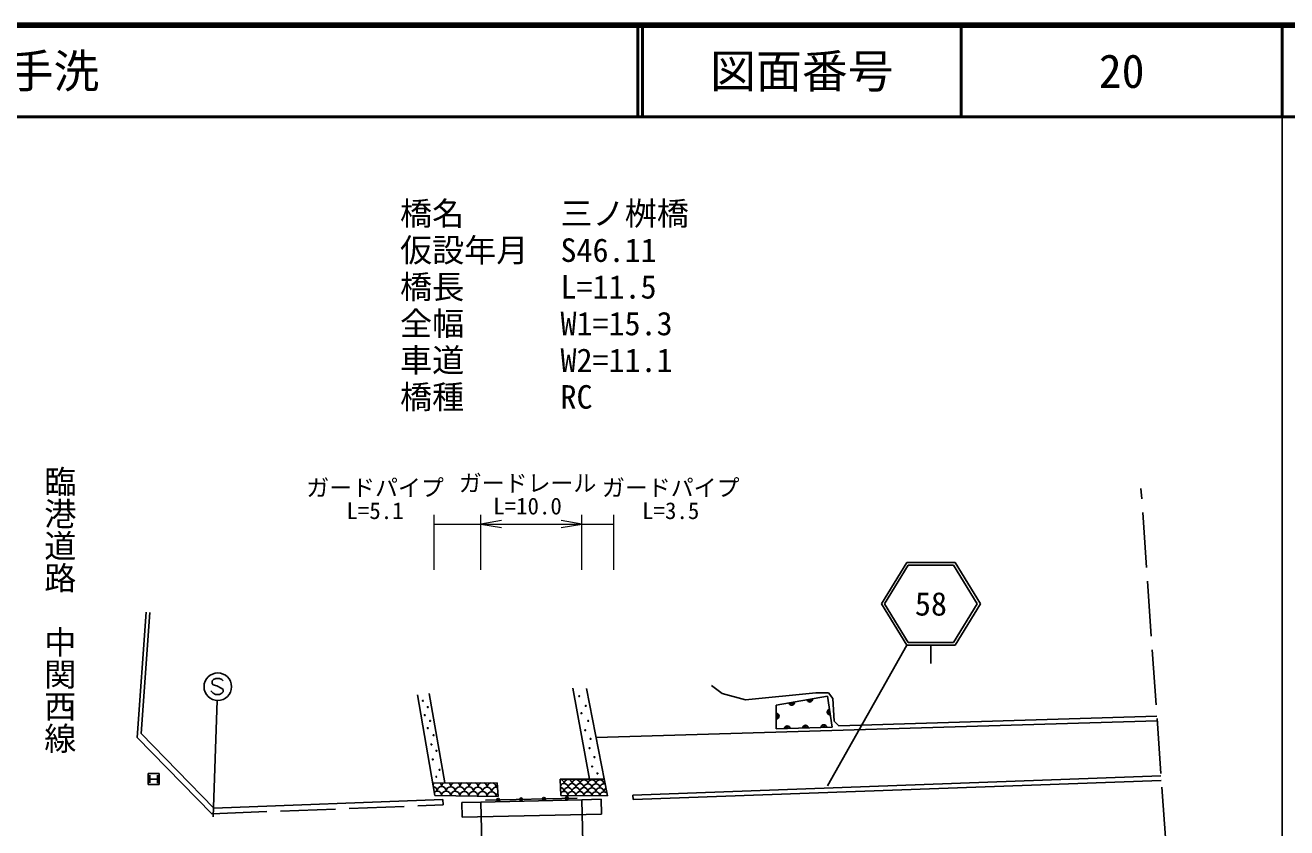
# Model space of a CAD drawing. Units: millimetres, scale not verified. Extents: x 40000 to 680000, y 20000 to 380000.
# Drawn here: x 441950 to 579500, y 292492 to 380000 of the extents above; entities that cross this region are included whole.
import ezdxf
from ezdxf.enums import TextEntityAlignment as Align

# ---------------------------------------------------------------- set-up
doc = ezdxf.new("R2010")
doc.units = ezdxf.units.MM
doc.header["$LTSCALE"] = 1000
doc.linetypes.add('DASHED', pattern=[7.5, 6, -1.5])
for name, color, linetype, lineweight in [('M-BGD', 7, 'Continuous', 25), ('M-BGD-EXST', 7, 'Continuous', 25), ('M-STR-HTXT', 7, 'Continuous', 13), ('M-STR-STR1', 1, 'Continuous', 25), ('M-STR-STRC', 7, 'Continuous', 25), ('M-TTL', 2, 'Continuous', 140), ('M-TTL-BAND', 7, 'Continuous', 25), ('M-TTL-LINE', 7, 'Continuous', 50)]:
    doc.layers.add(name, color=color, linetype=linetype, lineweight=lineweight)
doc.layers.add('M-BMK-HTXT', color=7, linetype='Continuous')
doc.layers.add('M-TTL-TXT', color=7, linetype='Continuous')
doc.styles.add('@ＭＳ ゴシック', font='')
doc.styles.add('ＭＳ ゴシック', font='')
doc.styles.get('@ＭＳ ゴシック').set_extended_font_data('@MS Gothic')
doc.styles.get('ＭＳ ゴシック').set_extended_font_data('MS Gothic')

# ---------------------------------------------------------------- blocks, each defined once
blk = doc.blocks.new('open_arrow')
at = {"color": 0, "linetype": 'Continuous', "lineweight": -2}
blk.add_lwpolyline([(7.5, 1.25), (0, 0), (7.5, -1.25)], dxfattribs=at)

msp = doc.modelspace()

# ---------------------------------------------------------------- linework, layer by layer
at = {"layer": 'M-BGD', "linetype": 'DASHED'}
for p, q in [((566297, 290940), (563605, 329475)), ((462286, 294019), (487503, 294989))]:
    msp.add_line(p, q, dxfattribs=at)
at = {"layer": 'M-BGD'}
for p, q in [((455129, 316000), (454158, 302352)), ((455528, 315972), (454589, 302769)), ((486612, 296001), (484717, 306985)), ((486008, 307123), (487711, 297374)), ((503485, 297799), (501658, 307723)), ((503139, 307674), (505435, 295972)), ((516772, 308018), (517950, 307144)), ((517950, 307144), (520494, 306460)), ((520494, 306460), (528166, 307220)), ((529419, 306840), (523836, 305853)), ((528166, 307220), (529533, 307220)), ((529951, 303460), (529419, 306840)), ((529533, 307220), (529989, 306574)), ((523836, 305853), (523836, 303270)), ((529989, 306574), (530141, 304106)), ((504190, 302319), (565361, 304150)), ((530141, 304106), (530673, 303612)), ((530673, 303612), (565326, 304649)), ((454588, 302771), (462529, 294629)), ((523836, 303270), (529951, 303460)), ((454158, 302352), (462286, 294019)), ((486377, 297367), (493395, 297401)), ((493395, 297401), (493533, 295918)), ((500350, 296022), (500276, 297799)), ((500276, 297799), (505077, 297799)), ((508213, 296063), (565786, 298147)), ((508231, 295563), (565822, 297648)), ((493533, 295918), (486612, 296001)), ((505435, 295972), (500350, 296022)), ((508231, 295563), (508213, 296063)), ((462529, 294629), (487480, 295589)), ((487503, 294989), (487480, 295589)), ((492131, 295502), (502129, 295733))]:
    msp.add_line(p, q, dxfattribs=at)
for centre, radius in [((502364, 306842), 50), ((485314, 306342), 50), ((485842, 305647), 50), ((503059, 305786), 50), ((485509, 304772), 50), ((486092, 304147), 50), ((502586, 304980), 50), ((503337, 304147), 50), ((485842, 303369), 50), ((486468, 302576), 50), ((503003, 303118), 50), ((486245, 301576), 50), ((503587, 302174), 50), ((486384, 299950), 50), ((486787, 300895), 50), ((503476, 301173), 50), ((504004, 300200), 50), ((487135, 298811), 50), ((503754, 299172), 50), ((486773, 298060), 50), ((504337, 298422), 50), ((496010, 295592), 150), ((498510, 295649), 150), ((501009, 295707), 150), ((493511, 295534), 150)]:
    msp.add_circle(centre, radius, dxfattribs=at)
for centre, radius, start, end in [((525518, 306150), 300, 190.03021, 10.03021), ((525518, 306150), 150, 190.03021, 10.03021), ((527487, 306499), 300, 190.03021, 10.03021), ((527487, 306499), 150, 190.03021, 10.03021), ((529691, 305114), 300, 98.93957, 278.93957), ((523836, 304662), 300, 270, 90), ((523836, 304662), 150, 270, 90), ((529691, 305114), 150, 98.93957, 278.93957), ((525028, 303307), 300, 1.7788, 181.7788), ((525028, 303307), 150, 1.7788, 181.7788), ((527027, 303369), 300, 1.7788, 181.7788), ((527027, 303369), 150, 1.7788, 181.7788), ((529026, 303431), 300, 1.7788, 181.7788), ((529026, 303431), 150, 1.7788, 181.7788), ((486867, 296987), 495, 129.70981, 157.56952), ((486867, 296987), 495, 359.31794, 50.84376), ((487857, 296976), 495, 126.5857, 179.31794), ((487857, 296976), 495, 359.31794, 53.96788), ((488846, 296964), 495, 123.21001, 179.31794), ((488846, 296964), 495, 359.31794, 57.34357), ((489836, 296952), 495, 119.49425, 179.31794), ((489836, 296952), 495, 359.31794, 61.05933), ((490826, 296940), 495, 115.28571, 179.31794), ((490826, 296940), 495, 359.31794, 65.26787), ((491815, 296928), 495, 110.27378, 179.31794), ((491815, 296928), 495, 359.31794, 70.2798), ((492805, 296917), 495, 103.57671, 179.31794), ((492805, 296917), 495, 359.31794, 76.97686), ((493795, 296905), 495, 140.60656, 179.31794), ((500271, 297324), 434, 359.44375, 89.16448), ((500701, 296886), 434, 359.44375, 155.40505), ((501139, 297316), 434, 359.44375, 179.44375), ((501568, 296878), 434, 359.44375, 179.44375), ((502007, 297307), 434, 359.44375, 179.44375), ((502436, 296869), 434, 359.44375, 179.44375), ((502874, 297299), 434, 359.44375, 179.44375), ((503304, 296861), 434, 359.44375, 179.44375), ((503742, 297290), 434, 359.44375, 179.44375), ((504172, 296852), 434, 359.44375, 179.44375), ((504610, 297282), 434, 359.44375, 179.44375), ((505039, 296844), 434, 70.52169, 179.44375), ((505477, 297274), 434, 143.37641, 179.44375), ((486366, 296498), 495, 359.31794, 81.18281), ((486855, 295998), 495, 359.31794, 128.64338), ((487356, 296487), 495, 359.31794, 179.31794), ((487845, 295986), 495, 359.31794, 179.31794), ((488346, 296475), 495, 359.31794, 179.31794), ((488835, 295974), 495, 359.31794, 179.31794), ((489335, 296463), 495, 359.31794, 179.31794), ((489824, 295962), 495, 359.31794, 179.31794), ((490325, 296451), 495, 359.31794, 179.31794), ((490814, 295951), 495, 359.31794, 179.31794), ((491315, 296440), 495, 359.31794, 179.31794), ((491804, 295939), 495, 359.31794, 179.31794), ((492304, 296428), 495, 359.31794, 179.31794), ((492793, 295927), 495, 359.31794, 179.31794), ((493294, 296416), 495, 72.48385, 179.31794), ((493783, 295915), 495, 125.48292, 179.31794), ((500263, 296456), 434, 359.44375, 83.24565), ((500692, 296018), 434, 359.44375, 144.43159), ((501130, 296448), 434, 359.44375, 179.44375), ((501560, 296010), 434, 359.44375, 179.44375), ((501998, 296440), 434, 359.44375, 179.44375), ((502428, 296002), 434, 359.44375, 179.44375), ((502866, 296431), 434, 359.44375, 179.44375), ((503295, 295993), 434, 359.44375, 179.44375), ((503734, 296423), 434, 359.44375, 179.44375), ((504163, 295985), 434, 359.44375, 179.44375), ((504601, 296414), 434, 359.44375, 179.44375), ((505031, 295976), 434, 35.20217, 179.44375), ((505469, 296406), 434, 116.68166, 179.44375)]:
    msp.add_arc(centre, radius, start, end, dxfattribs=at)
at = {"layer": 'M-BGD-EXST'}
for p, q in [((462461, 308648), (462316, 308522)), ((462316, 308522), (462316, 308239)), ((462316, 308239), (462448, 308095)), ((462718, 308786), (462461, 308648)), ((463127, 308780), (462718, 308786)), ((463397, 308642), (463127, 308780)), ((463523, 308516), (463397, 308642)), ((462448, 307158), (462184, 307429)), ((462448, 308095), (462838, 307975)), ((462706, 307033), (462448, 307158)), ((463127, 307033), (462706, 307033)), ((462838, 307975), (463397, 307693)), ((463397, 307165), (463127, 307033)), ((463397, 307693), (463529, 307554)), ((463529, 307297), (463397, 307165)), ((463529, 307554), (463529, 307297)), ((462441, 293673), (462869, 306378)), ((456547, 298393), (455347, 298393)), ((455347, 298393), (455347, 297193)), ((455347, 297193), (456547, 297193)), ((455533, 297374), (455533, 298214)), ((455533, 297794), (456373, 297794)), ((456374, 297371), (456374, 298211)), ((456547, 297193), (456547, 298393))]:
    msp.add_line(p, q, dxfattribs=at)
msp.add_circle((462946, 307876), 1500, dxfattribs=at)
at = {"layer": 'M-STR-HTXT'}
for p, q in [((486536, 320604), (486536, 326604)), ((491636, 320604), (491636, 326604)), ((502633, 320604), (502633, 326604)), ((506133, 320604), (506133, 326604)), ((486536, 325604), (491636, 325604)), ((491636, 325604), (502633, 325604)), ((502633, 325604), (506133, 325604))]:
    msp.add_line(p, q, dxfattribs=at)
at = {"layer": 'M-STR-STR1'}
for p, q in [((489537, 295242), (491636, 295291)), ((489537, 295242), (489574, 293643)), ((491636, 295291), (502633, 295545)), ((491636, 295291), (491992, 279895)), ((502633, 295545), (504733, 295593)), ((502633, 295545), (502989, 280149)), ((504733, 295593), (504770, 293993)), ((489574, 293643), (504770, 293993))]:
    msp.add_line(p, q, dxfattribs=at)
at = {"layer": 'M-STR-STRC'}
for p, q in [((538066, 321409), (535302, 316909)), ((538233, 321109), (535654, 316909)), ((538066, 321409), (543338, 321409)), ((538233, 321109), (543170, 321109)), ((545749, 316909), (543170, 321109)), ((546102, 316909), (543338, 321409)), ((535302, 316909), (538066, 312409)), ((535654, 316909), (538233, 312709)), ((543170, 312709), (545749, 316909)), ((543338, 312409), (546102, 316909)), ((538066, 312409), (529408, 297055)), ((538066, 312409), (543338, 312409)), ((538233, 312709), (543170, 312709)), ((540702, 312409), (540702, 310409))]:
    msp.add_line(p, q, dxfattribs=at)
at = {"layer": 'M-TTL'}
msp.add_line((680000, 380000), (40000, 380000), dxfattribs=at)
at = {"layer": 'M-TTL-BAND'}
msp.add_line((579000, 20000), (579000, 370000), dxfattribs=at)
at = {"layer": 'M-TTL-LINE'}
for p, q in [((508747, 380000), (508747, 370000)), ((509247, 380000), (509247, 370000)), ((543997, 380000), (543997, 370000)), ((579000, 380000), (579000, 370000)), ((40000, 370000), (680000, 370000))]:
    msp.add_line(p, q, dxfattribs=at)

# ---------------------------------------------------------------- block references
at = {"layer": 'M-STR-HTXT', "xscale": 300, "yscale": 300}
msp.add_blockref('open_arrow', (491636, 325604), dxfattribs=at)
at = {"layer": 'M-STR-HTXT', "xscale": 300, "yscale": 300, "rotation": 180}
msp.add_blockref('open_arrow', (502633, 325604), dxfattribs=at)

# ---------------------------------------------------------------- texts
at = {"layer": 'M-BMK-HTXT', "style": '@ＭＳ ゴシック'}
msp.add_text('臨港道路\u3000中関西線', height=2566, rotation=270, dxfattribs=at).set_placement((443674, 300511), align=Align.BOTTOM_RIGHT)
at = {"layer": 'M-STR-HTXT', "style": 'ＭＳ ゴシック'}
for s, p in [('橋名\u3000\u3000\u3000三ノ桝橋', (482813, 360756)), ('仮設年月\u3000S46.11', (482813, 356756)), ('橋長\u3000\u3000\u3000L=11.5', (482813, 352756)), ('全幅\u3000\u3000\u3000W1=15.3', (482813, 348756)), ('車道\u3000\u3000\u3000W2=11.1', (482813, 344756)), ('橋種\u3000\u3000\u3000RC', (482813, 340756))]:
    msp.add_text(s, height=2566, dxfattribs=at).set_placement(p, align=Align.TOP_LEFT)
for s, p in [('ガードパイプ', (480091, 328104)), ('ガードレール', (496717, 328604)), ('ガードパイプ', (512330, 328104)), ('L=5.1', (480091, 325604)), ('L=10.0', (496717, 326104)), ('L=3.5', (512330, 325604))]:
    msp.add_text(s, height=1833, dxfattribs=at).set_placement(p, align=Align.BOTTOM_CENTER)
at = {"layer": 'M-STR-STRC', "style": 'ＭＳ ゴシック'}
msp.add_text('58', height=2566, dxfattribs=at).set_placement((540702, 316909), align=Align.MIDDLE_CENTER)
at = {"layer": 'M-TTL-TXT', "style": 'ＭＳ ゴシック'}
msp.add_text('防府市大字浜方手洗', height=3666, dxfattribs=at).set_placement((405024, 375000), align=Align.MIDDLE_LEFT)
for s, p in [('図面番号', (526622, 375000)), ('20', (561497, 375000))]:
    msp.add_text(s, height=3666, dxfattribs=at).set_placement(p, align=Align.MIDDLE_CENTER)

doc.saveas('drawing.dxf')
